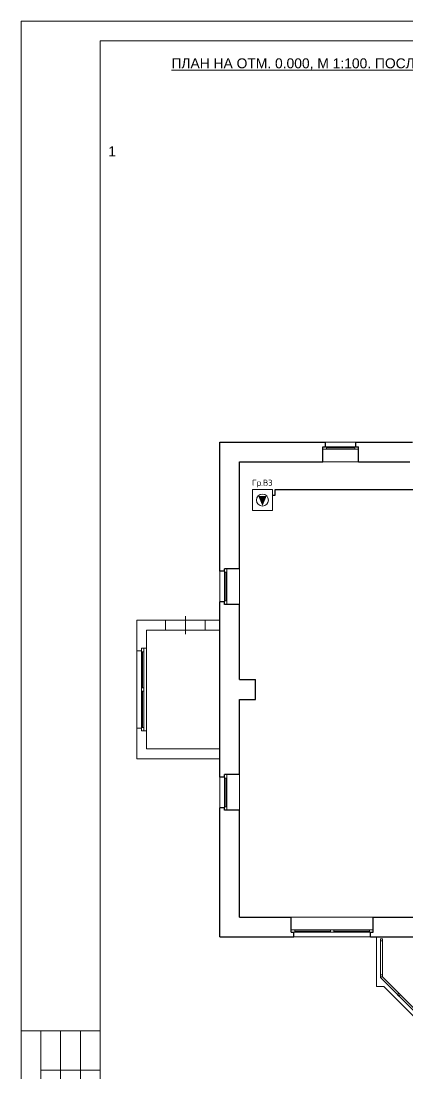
# Model space of a CAD drawing. Header units: metres. Extents: x -1525 to -1043, y -1331 to -1144.
# Drawn here: x -1283.74 to -1274, y -1217.65 to -1191.08 of the extents above; entities that cross this region are included whole.
import ezdxf
from ezdxf.enums import TextEntityAlignment as Align

# ---------------------------------------------------------------- set-up
doc = ezdxf.new("R2010")
doc.units = ezdxf.units.M
doc.header["$MEASUREMENT"] = 0
for name, color, linetype, lineweight in [('_ЭОМ', 10, 'Continuous', 30), ('Вентиляция', 7, 'Continuous', 0), ('ЭС', 5, 'Continuous', 30)]:
    doc.layers.add(name, color=color, linetype=linetype, lineweight=lineweight)
doc.styles.get("Standard").update_dxf_attribs({"font": 'txt.shx', "width": 0.8, "height": 0.0025})
doc.styles.add('Style-Arial', font='arial.ttf')

# ---------------------------------------------------------------- blocks, each defined once
blk = doc.blocks.new('*U57')
at = {"color": 7, "linetype": 'Continuous', "lineweight": 13}
for p, q in [((-12.487, 20.002), (14.013, 20.002)), ((-12.487, 20.002), (-12.487, -19.998)), ((-14.487, -4.998), (-12.487, -4.998)), ((-14.487, -4.998), (-14.487, -11.498)), ((-13.987, -4.998), (-13.987, -11.498)), ((-13.487, -4.998), (-13.487, -11.498)), ((-12.987, -4.998), (-12.987, -11.498)), ((-13.987, -5.998), (-12.487, -5.998))]:
    blk.add_line(p, q, dxfattribs=at)
at = {"color": 7, "linetype": 'Continuous', "lineweight": 0, "flags": 128}
blk.add_lwpolyline([(14.513, 20.502), (-14.487, 20.502), (-14.487, -20.498), (14.513, -20.498), (14.513, 20.502)], close=True, dxfattribs=at)

msp = doc.modelspace()

# ---------------------------------------------------------------- linework, layer by layer
at = {"lineweight": 30}
for p, q in [((-1278.72159056, -1201.71729711), (-1276.05659056, -1201.71729711)), ((-1278.72159056, -1204.98229711), (-1278.72159056, -1201.71729711)), ((-1275.28659056, -1201.71729711), (-1273.85659056, -1201.71729711)), ((-1278.22159056, -1202.21729711), (-1276.12159056, -1202.21729711)), ((-1278.22159056, -1204.91729711), (-1278.22159056, -1202.21729711)), ((-1275.22159056, -1202.21729711), (-1273.92159056, -1202.21729711)), ((-1278.72159056, -1210.18229711), (-1278.72159056, -1205.75229711)), ((-1278.22159056, -1207.71729711), (-1278.22159056, -1205.81729711)), ((-1278.22159056, -1210.11729711), (-1278.22159056, -1208.21729711)), ((-1278.72159056, -1214.21729711), (-1278.72159056, -1210.95229711)), ((-1278.22159056, -1213.71729711), (-1278.22159056, -1211.01729711)), ((-1278.22159056, -1213.71729711), (-1276.92159056, -1213.71729711)), ((-1274.85159056, -1213.71729711), (-1272.92159056, -1213.71729711)), ((-1278.72159056, -1214.21729711), (-1276.85659056, -1214.21729711)), ((-1274.91659056, -1214.21729711), (-1272.85659056, -1214.21729711))]:
    msp.add_line(p, q, dxfattribs=at)
at = {"color": 7, "linetype": 'Continuous', "lineweight": 30}
for p, q in [((-1276.12159056, -1202.21729711), (-1276.12159056, -1201.83729711)), ((-1276.12159056, -1201.83729711), (-1276.05659056, -1201.83729711)), ((-1276.05659056, -1201.83729711), (-1276.05659056, -1201.71729711)), ((-1275.28659056, -1201.83729711), (-1275.28659056, -1201.71729711)), ((-1275.28659056, -1201.83729711), (-1275.22159056, -1201.83729711)), ((-1275.22159056, -1202.21729711), (-1275.22159056, -1201.83729711)), ((-1278.60159056, -1204.98229711), (-1278.72159056, -1204.98229711)), ((-1278.22159056, -1204.91729711), (-1278.60159056, -1204.91729711)), ((-1278.60159056, -1204.98229711), (-1278.60159056, -1204.91729711)), ((-1278.60159056, -1205.75229711), (-1278.72159056, -1205.75229711)), ((-1278.60159056, -1205.81729711), (-1278.60159056, -1205.75229711)), ((-1278.22159056, -1205.81729711), (-1278.60159056, -1205.81729711)), ((-1278.22159056, -1207.71729711), (-1277.82159056, -1207.71729711)), ((-1277.82159056, -1208.21729711), (-1277.82159056, -1207.71729711)), ((-1278.22159056, -1208.21729711), (-1277.82159056, -1208.21729711)), ((-1278.60159056, -1210.18229711), (-1278.72159056, -1210.18229711)), ((-1278.22159056, -1210.11729711), (-1278.60159056, -1210.11729711)), ((-1278.60159056, -1210.18229711), (-1278.60159056, -1210.11729711)), ((-1278.60159056, -1210.95229711), (-1278.72159056, -1210.95229711)), ((-1278.60159056, -1211.01729711), (-1278.60159056, -1210.95229711)), ((-1278.22159056, -1211.01729711), (-1278.60159056, -1211.01729711)), ((-1276.92159056, -1214.09729711), (-1276.92159056, -1213.71729711)), ((-1274.85159056, -1214.09729711), (-1274.85159056, -1213.71729711)), ((-1276.92159056, -1214.09729711), (-1276.85659056, -1214.09729711)), ((-1276.85659056, -1214.21729711), (-1276.85659056, -1214.09729711)), ((-1274.91659056, -1214.09729711), (-1274.85159056, -1214.09729711)), ((-1274.91659056, -1214.21729711), (-1274.91659056, -1214.09729711))]:
    msp.add_line(p, q, dxfattribs=at)
at = {"color": 7, "linetype": 'Continuous', "lineweight": 0}
for p, q in [((-1276.05659056, -1201.71729711), (-1275.28659056, -1201.71729711)), ((-1276.03159056, -1201.83729711), (-1275.31159056, -1201.83729711)), ((-1276.03159056, -1201.86729711), (-1275.31159056, -1201.86729711)), ((-1275.31159056, -1201.89729711), (-1276.03159056, -1201.89729711)), ((-1276.12159056, -1202.21729711), (-1275.22159056, -1202.21729711)), ((-1278.72159056, -1205.75229711), (-1278.72159056, -1204.98229711)), ((-1278.60159056, -1205.72729711), (-1278.60159056, -1205.00729711)), ((-1278.57159056, -1205.72729711), (-1278.57159056, -1205.00729711)), ((-1278.54159056, -1205.00729711), (-1278.54159056, -1205.72729711)), ((-1278.22159056, -1205.81729711), (-1278.22159056, -1204.91729711)), ((-1279.59159056, -1206.11729711), (-1279.59159056, -1206.56729711)), ((-1280.82159056, -1206.98729711), (-1280.82159056, -1208.94729711)), ((-1280.70159056, -1208.92229711), (-1280.70159056, -1207.01229711)), ((-1280.67159056, -1207.92229711), (-1280.67159056, -1207.01229711)), ((-1280.64159056, -1207.01229711), (-1280.64159056, -1208.92229711)), ((-1280.57159056, -1209.01229711), (-1280.57159056, -1206.92229711)), ((-1280.67159056, -1208.92229711), (-1280.67159056, -1208.01229711)), ((-1278.72159056, -1210.95229711), (-1278.72159056, -1210.18229711)), ((-1278.60159056, -1210.92729711), (-1278.60159056, -1210.20729711)), ((-1278.57159056, -1210.92729711), (-1278.57159056, -1210.20729711)), ((-1278.54159056, -1210.20729711), (-1278.54159056, -1210.92729711)), ((-1278.22159056, -1211.01729711), (-1278.22159056, -1210.11729711)), ((-1276.92159056, -1213.71729711), (-1274.85159056, -1213.71729711)), ((-1276.83159056, -1214.03729711), (-1274.94159056, -1214.03729711)), ((-1276.83159056, -1214.06729711), (-1275.93159056, -1214.06729711)), ((-1275.84159056, -1214.06729711), (-1274.94159056, -1214.06729711)), ((-1274.91659056, -1214.21729711), (-1276.85659056, -1214.21729711)), ((-1274.94159056, -1214.09729711), (-1276.83159056, -1214.09729711))]:
    msp.add_line(p, q, dxfattribs=at)
at = {"color": 7, "linetype": 'Continuous', "lineweight": 13}
for p, q in [((-1280.82159056, -1206.21729711), (-1280.09159056, -1206.21729711)), ((-1280.82159056, -1206.98729711), (-1280.82159056, -1206.21729711)), ((-1280.09159056, -1206.46729711), (-1280.09159056, -1206.21729711)), ((-1279.09159056, -1206.46729711), (-1279.09159056, -1206.21729711)), ((-1279.09159056, -1206.21729711), (-1278.72159056, -1206.21729711)), ((-1280.57159056, -1206.46729711), (-1280.09159056, -1206.46729711)), ((-1280.57159056, -1206.92229711), (-1280.57159056, -1206.46729711)), ((-1279.09159056, -1206.46729711), (-1278.72159056, -1206.46729711)), ((-1280.82159056, -1206.98729711), (-1280.70159056, -1206.98729711)), ((-1280.70159056, -1206.92229711), (-1280.57159056, -1206.92229711)), ((-1280.70159056, -1206.98729711), (-1280.70159056, -1206.92229711)), ((-1280.82159056, -1209.71729711), (-1280.82159056, -1208.94729711)), ((-1280.82159056, -1208.94729711), (-1280.70159056, -1208.94729711)), ((-1280.70159056, -1209.01229711), (-1280.70159056, -1208.94729711)), ((-1280.70159056, -1209.01229711), (-1280.57159056, -1209.01229711)), ((-1280.57159056, -1209.46729711), (-1280.57159056, -1209.01229711)), ((-1280.57159056, -1209.46729711), (-1278.72159056, -1209.46729711)), ((-1280.82159056, -1209.71729711), (-1278.72159056, -1209.71729711)), ((-1274.76659056, -1214.21729711), (-1274.76659056, -1215.46729711)), ((-1274.66659056, -1214.26729711), (-1274.66659056, -1215.24293203)), ((-1274.61659056, -1214.26729711), (-1274.61659056, -1215.22222135)), ((-1274.66659056, -1215.24293203), (-1273.78341499, -1216.1261076)), ((-1274.61659056, -1215.22222135), (-1273.74805965, -1216.09075226)), ((-1274.58364683, -1215.46729711), (-1274.76659056, -1215.46729711)), ((-1274.58364683, -1215.46729711), (-1272.88364683, -1217.16729711))]:
    msp.add_line(p, q, dxfattribs=at)
at = {"color": 7, "linetype": 'Continuous', "lineweight": 13, "flags": 128}
for points in [[(-1276.12159056, -1201.83729711), (-1276.03159056, -1201.83729711), (-1276.03159056, -1201.89729711), (-1276.12159056, -1201.89729711), (-1276.12159056, -1201.83729711)], [(-1275.22159056, -1201.83729711), (-1275.31159056, -1201.83729711), (-1275.31159056, -1201.89729711), (-1275.22159056, -1201.89729711), (-1275.22159056, -1201.83729711)], [(-1278.60159056, -1204.91729711), (-1278.60159056, -1205.00729711), (-1278.54159056, -1205.00729711), (-1278.54159056, -1204.91729711), (-1278.60159056, -1204.91729711)], [(-1278.60159056, -1205.81729711), (-1278.60159056, -1205.72729711), (-1278.54159056, -1205.72729711), (-1278.54159056, -1205.81729711), (-1278.60159056, -1205.81729711)], [(-1280.70159056, -1206.92229711), (-1280.70159056, -1207.01229711), (-1280.64159056, -1207.01229711), (-1280.64159056, -1206.92229711), (-1280.70159056, -1206.92229711)], [(-1280.70159056, -1207.92229711), (-1280.70159056, -1208.01229711), (-1280.64159056, -1208.01229711), (-1280.64159056, -1207.92229711), (-1280.70159056, -1207.92229711)], [(-1280.70159056, -1209.01229711), (-1280.70159056, -1208.92229711), (-1280.64159056, -1208.92229711), (-1280.64159056, -1209.01229711), (-1280.70159056, -1209.01229711)], [(-1278.60159056, -1210.11729711), (-1278.60159056, -1210.20729711), (-1278.54159056, -1210.20729711), (-1278.54159056, -1210.11729711), (-1278.60159056, -1210.11729711)], [(-1278.60159056, -1211.01729711), (-1278.60159056, -1210.92729711), (-1278.54159056, -1210.92729711), (-1278.54159056, -1211.01729711), (-1278.60159056, -1211.01729711)], [(-1276.92159056, -1214.03729711), (-1276.83159056, -1214.03729711), (-1276.83159056, -1214.09729711), (-1276.92159056, -1214.09729711), (-1276.92159056, -1214.03729711)], [(-1275.93159056, -1214.03729711), (-1275.84159056, -1214.03729711), (-1275.84159056, -1214.09729711), (-1275.93159056, -1214.09729711), (-1275.93159056, -1214.03729711)], [(-1274.85159056, -1214.03729711), (-1274.94159056, -1214.03729711), (-1274.94159056, -1214.09729711), (-1274.85159056, -1214.09729711), (-1274.85159056, -1214.03729711)], [(-1274.66659056, -1214.26729711), (-1274.61659056, -1214.26729711), (-1274.61659056, -1214.31729711), (-1274.66659056, -1214.31729711), (-1274.66659056, -1214.26729711)], [(-1274.66659056, -1215.17222135), (-1274.61659056, -1215.17222135), (-1274.61659056, -1215.22222135), (-1274.66659056, -1215.22222135), (-1274.66659056, -1215.17222135)], [(-1274.23535811, -1215.67416448), (-1274.20000277, -1215.63880914), (-1274.16464744, -1215.67416448), (-1274.20000277, -1215.70951981), (-1274.23535811, -1215.67416448)]]:
    msp.add_lwpolyline(points, close=True, dxfattribs=at)
at = {"color": 7, "linetype": 'Continuous', "lineweight": 0, "flags": 128}
msp.add_lwpolyline([(-1280.09159056, -1206.21729711), (-1279.09159056, -1206.21729711), (-1279.09159056, -1206.46729711), (-1280.09159056, -1206.46729711), (-1280.09159056, -1206.21729711)], close=True, dxfattribs=at)
at = {"lineweight": 13}
msp.add_3dface([(-1277.3956546, -1203.44821408), (-1277.3956546, -1202.91821408), (-1277.8956546, -1202.91821408), (-1277.8956546, -1203.44821408)], dxfattribs=at)
at = {"layer": 'Вентиляция', "color": 7, "linetype": 'Continuous', "lineweight": 0, "extrusion": (0, 0, -1)}
msp.add_circle((1277.6456546, -1203.18321408), 0.15, dxfattribs=at)
at = {"layer": 'Вентиляция', "color": 7, "linetype": 'Continuous', "lineweight": 0}
msp.add_solid([(-1277.6456546, -1203.33321408), (-1277.53958858, -1203.07714806), (-1277.75172061, -1203.07714806)], dxfattribs=at)
at = {"layer": 'ЭС', "color": 6, "linetype": 'Continuous', "lineweight": 30}
msp.add_lwpolyline([(-1262.52341479, -1213.38475957), (-1262.52341479, -1202.92367916), (-1277.33741302, -1202.92367916), (-1277.33741302, -1203.06792087), (-1277.38282982, -1203.06792087)], dxfattribs=at)

# ---------------------------------------------------------------- block references
at = {"color": 7, "linetype": 'Continuous', "lineweight": 13}
msp.add_blockref('*U57', (-1269.25365989, -1211.58659582), dxfattribs=at)

# ---------------------------------------------------------------- texts
at = {"color": 7, "linetype": 'Continuous', "lineweight": 13, "style": 'Style-Arial'}
msp.add_text('%%uПЛАН НА ОТМ. 0.000, М 1:100. ПОСЛЕ РЕМОНТА.%%U', height=0.25, dxfattribs=at).set_placement((-1279.94304067, -1192.02713118), align=Align.TOP_LEFT)
at = {"color": 7, "linetype": 'Continuous', "lineweight": 30, "style": 'Style-Arial'}
msp.add_text('1', height=0.25, dxfattribs=at).set_placement((-1281.54101105, -1194.25058396), align=Align.TOP_LEFT)
at = {"layer": '_ЭОМ', "color": 7, "lineweight": 30}
msp.add_text('Гр.В3', height=0.151396124, dxfattribs=at).set_placement((-1277.90763951, -1202.82084201))

doc.saveas('drawing.dxf')
